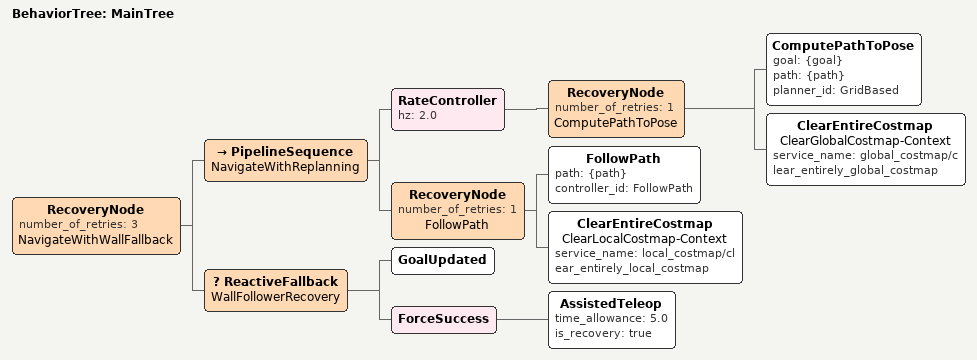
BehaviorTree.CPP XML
<!-- Ackermann MPPI with three 5-second wall-follow recoveries before final failure. -->
<root main_tree_to_execute="MainTree">
  <BehaviorTree ID="MainTree">
    <RecoveryNode number_of_retries="3" name="NavigateWithWallFallback">
      <PipelineSequence name="NavigateWithReplanning">
        <RateController hz="2.0">
          <RecoveryNode number_of_retries="1" name="ComputePathToPose">
            <ComputePathToPose goal="{goal}" path="{path}" planner_id="GridBased"/>
            <ClearEntireCostmap name="ClearGlobalCostmap-Context" service_name="global_costmap/clear_entirely_global_costmap"/>
          </RecoveryNode>
        </RateController>
        <RecoveryNode number_of_retries="1" name="FollowPath">
          <FollowPath path="{path}" controller_id="FollowPath"/>
          <ClearEntireCostmap name="ClearLocalCostmap-Context" service_name="local_costmap/clear_entirely_local_costmap"/>
        </RecoveryNode>
      </PipelineSequence>
      <ReactiveFallback name="WallFollowerRecovery">
        <GoalUpdated/>
        <ForceSuccess>
          <AssistedTeleop time_allowance="5.0" is_recovery="true"/>
        </ForceSuccess>
      </ReactiveFallback>
    </RecoveryNode>
  </BehaviorTree>
</root>
